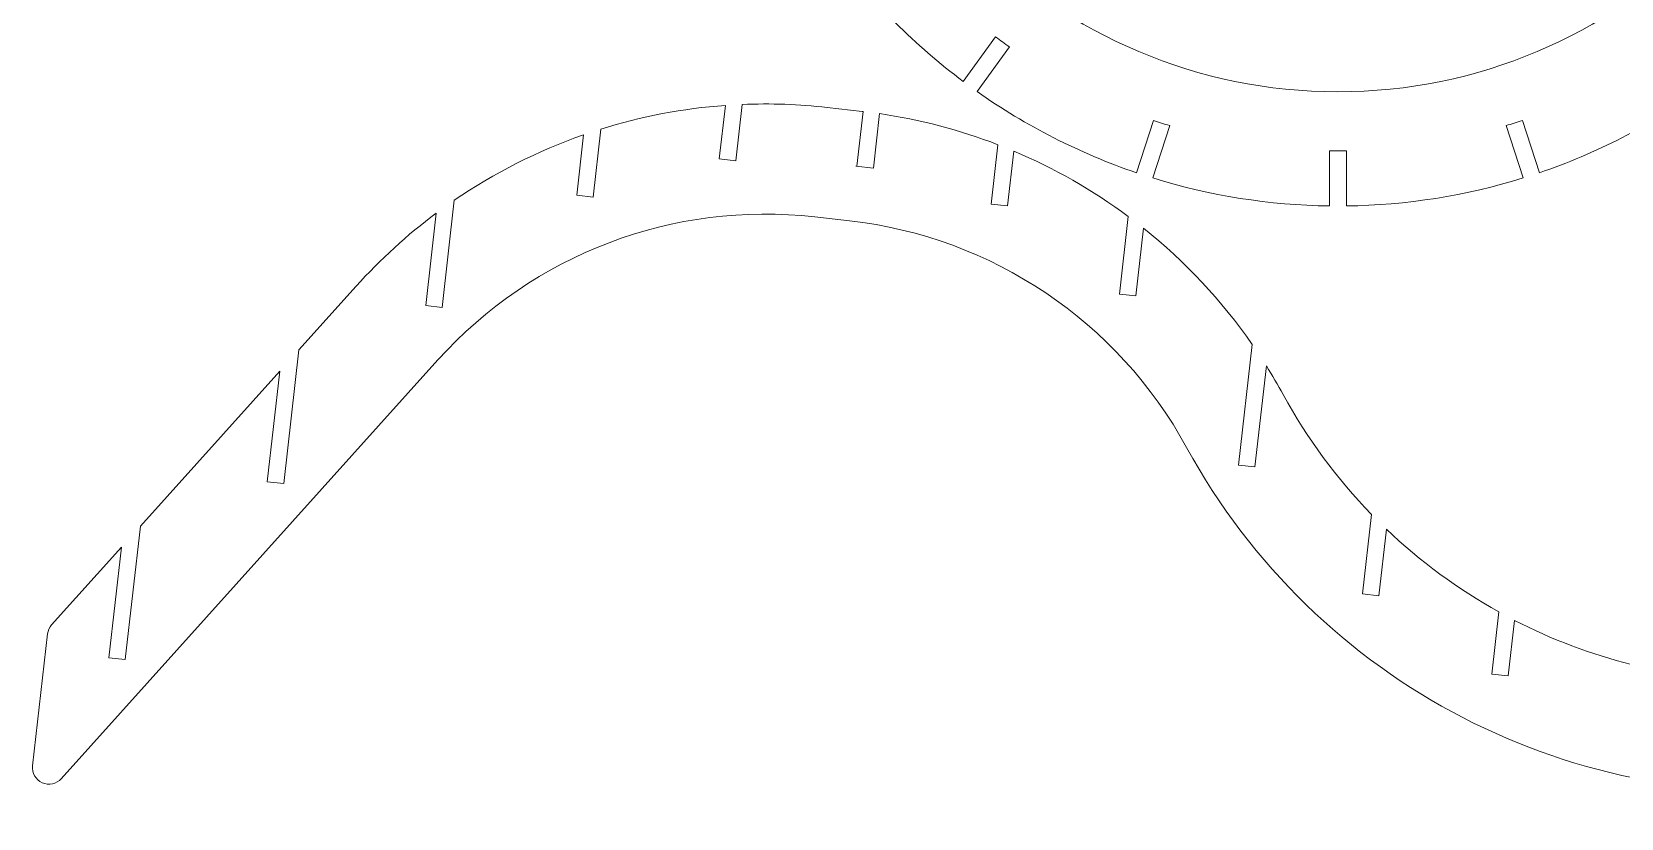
# Model space of a CAD drawing. Header units: millimetres. Extents: x -5830 to -1938, y -580 to 2011.
# Drawn here: x -4083.5 to -3794.7, y -580 to -437.1 of the extents above; entities that cross this region are included whole.
import ezdxf

# ---------------------------------------------------------------- set-up
doc = ezdxf.new("R2010")
doc.units = ezdxf.units.MM
doc.header["$MEASUREMENT"] = 0
doc.layers.add('layer 1', color=7, linetype='Continuous')

msp = doc.modelspace()

# ---------------------------------------------------------------- linework, layer by layer
at = {"layer": 'layer 1', "lineweight": 9}
for points, knots in [([(-3753.249, -355.0864), (-3753.249, -303.7618), (-3794.8558, -262.155), (-3846.1805, -262.1549), (-3846.1805, -262.1549), (-3897.5051, -262.1549), (-3939.112, -303.7615), (-3939.1122, -355.0862), (-3939.1122, -355.0862), (-3939.1123, -406.4108), (-3897.5056, -448.0178), (-3846.181, -448.018), (-3846.181, -448.018), (-3794.8563, -448.0182), (-3753.2493, -406.4115), (-3753.249, -355.0869)], [0, 0, 0, 0, 0.2, 0.2, 0.2, 0.2, 0.4, 0.4, 0.4, 0.4, 0.6, 0.6, 0.6, 0.6, 1, 1, 1, 1]), ([(-3873.6811, -512.5985), (-3850.2269, -555.5479), (-3803.0424, -579.9528), (-3754.4368, -574.2743), (-3754.4368, -574.2743), (-3705.8313, -568.5958), (-3665.5431, -533.9715), (-3652.621, -486.7723)], [0, 0, 0, 0, 0.33333333, 0.33333333, 0.33333333, 0.33333333, 1, 1, 1, 1]), ([(-3873.6811, -512.5985), (-3850.2269, -555.5479), (-3803.0424, -579.9528), (-3754.4368, -574.2743), (-3754.4368, -574.2743), (-3705.8313, -568.5958), (-3665.5431, -533.9715), (-3652.621, -486.7723)], [0, 0, 0, 0, 0.33333333, 0.33333333, 0.33333333, 0.33333333, 1, 1, 1, 1]), ([(-4083.3423, -570.4306), (-4083.4891, -571.7266), (-4082.7816, -572.969), (-4081.5921, -573.5041), (-4081.5921, -573.5041), (-4080.4026, -574.0392), (-4079.0037, -573.7444), (-4078.1313, -572.7748)], [0, 0, 0, 0, 0.33333333, 0.33333333, 0.33333333, 0.33333333, 1, 1, 1, 1]), ([(-4083.3423, -570.4306), (-4083.4891, -571.7266), (-4082.7816, -572.969), (-4081.5921, -573.5041), (-4081.5921, -573.5041), (-4080.4026, -574.0392), (-4079.0037, -573.7444), (-4078.1313, -572.7748)], [0, 0, 0, 0, 0.33333333, 0.33333333, 0.33333333, 0.33333333, 1, 1, 1, 1])]:
    msp.add_open_spline(points, degree=3, knots=knots, dxfattribs=at)
for points in [[(-3937.2304, -423.1539), (-3930.7099, -431.8759), (-3922.9701, -439.6157), (-3914.248, -446.1362)], [(-3908.3696, -438.0452), (-3908.3696, -438.0452), (-3914.248, -446.1362), (-3914.248, -446.1362)], [(-3908.3696, -438.0452), (-3907.5427, -438.665), (-3906.7067, -439.2725), (-3905.8616, -439.8673)], [(-3905.8616, -439.8673), (-3905.8616, -439.8673), (-3911.7401, -447.9583), (-3911.7401, -447.9583)], [(-3957.474, -450.4873), (-3965.1574, -451.0459), (-3972.7505, -452.4905), (-3980.1022, -454.7923)], [(-3957.474, -450.4873), (-3965.1574, -451.0459), (-3972.7505, -452.4905), (-3980.1022, -454.7923)], [(-3958.5756, -460.2143), (-3958.5756, -460.2143), (-3957.474, -450.4873), (-3957.474, -450.4873)], [(-3958.5756, -460.2143), (-3958.5756, -460.2143), (-3957.474, -450.4873), (-3957.474, -450.4873)], [(-3955.5947, -460.5519), (-3955.5947, -460.5519), (-3954.4351, -450.3129), (-3954.4351, -450.3129)], [(-3955.5947, -460.5519), (-3955.5947, -460.5519), (-3954.4351, -450.3129), (-3954.4351, -450.3129)], [(-3938.9697, -450.8593), (-3944.103, -450.2779), (-3949.2736, -450.0952), (-3954.4351, -450.3129)], [(-3938.9697, -450.8593), (-3944.103, -450.2779), (-3949.2736, -450.0952), (-3954.4351, -450.3129)], [(-3911.7401, -447.9583), (-3902.8435, -454.2385), (-3893.0907, -459.2078), (-3882.7806, -462.7139)], [(-3809.5805, -462.7139), (-3799.2705, -459.2078), (-3789.5177, -454.2385), (-3780.6211, -447.9583)], [(-3932.6409, -451.576), (-3932.6409, -451.576), (-3938.9697, -450.8593), (-3938.9697, -450.8593)], [(-3932.6409, -451.576), (-3932.6409, -451.576), (-3938.9697, -450.8593), (-3938.9697, -450.8593)], [(-3933.5654, -461.5353), (-3933.5654, -461.5353), (-3932.4401, -451.599), (-3932.4401, -451.599)], [(-3933.5654, -461.5353), (-3933.5654, -461.5353), (-3932.4401, -451.599), (-3932.4401, -451.599)], [(-3932.4401, -451.599), (-3932.507, -451.5913), (-3932.5739, -451.5836), (-3932.6409, -451.576)], [(-3932.6409, -451.576), (-3932.6409, -451.576), (-3932.4401, -451.5988), (-3932.4401, -451.5988)], [(-3932.4401, -451.599), (-3932.507, -451.5913), (-3932.5739, -451.5836), (-3932.6409, -451.576)], [(-3932.6409, -451.576), (-3932.6409, -451.576), (-3932.4401, -451.5988), (-3932.4401, -451.5988)], [(-3930.5845, -461.8729), (-3930.5845, -461.8729), (-3929.4649, -451.9873), (-3929.4649, -451.9873)], [(-3930.5845, -461.8729), (-3930.5845, -461.8729), (-3929.4649, -451.9873), (-3929.4649, -451.9873)], [(-3907.9621, -457.6194), (-3914.8982, -454.9488), (-3922.1103, -453.0598), (-3929.4649, -451.9873)], [(-3907.9621, -457.6194), (-3914.8982, -454.9488), (-3922.1103, -453.0598), (-3929.4649, -451.9873)], [(-3879.6902, -453.2024), (-3879.6902, -453.2024), (-3882.7806, -462.7139), (-3882.7806, -462.7139)], [(-3879.6902, -453.2024), (-3878.7122, -453.5364), (-3877.7294, -453.8557), (-3876.7419, -454.1603)], [(-3815.6193, -454.1603), (-3814.6318, -453.8557), (-3813.6489, -453.5364), (-3812.671, -453.2024)], [(-3812.671, -453.2024), (-3812.671, -453.2024), (-3809.5805, -462.7139), (-3809.5805, -462.7139)], [(-3983.2391, -455.8317), (-3991.5575, -458.7412), (-3999.4548, -462.7376), (-4006.7258, -467.717)], [(-3983.2391, -455.8317), (-3991.5575, -458.7412), (-3999.4548, -462.7376), (-4006.7258, -467.717)], [(-3984.482, -466.8062), (-3984.482, -466.8062), (-3983.2391, -455.8317), (-3983.2391, -455.8317)], [(-3984.482, -466.8062), (-3984.482, -466.8062), (-3983.2391, -455.8317), (-3983.2391, -455.8317)], [(-3981.501, -467.1438), (-3981.501, -467.1438), (-3980.1022, -454.7923), (-3980.1022, -454.7923)], [(-3981.501, -467.1438), (-3981.501, -467.1438), (-3980.1022, -454.7923), (-3980.1022, -454.7923)], [(-3876.7419, -454.1603), (-3876.7419, -454.1603), (-3879.8324, -463.6719), (-3879.8324, -463.6719)], [(-3815.6193, -454.1603), (-3815.6193, -454.1603), (-3812.5288, -463.6719), (-3812.5288, -463.6719)], [(-3909.1826, -468.396), (-3909.1826, -468.396), (-3907.9621, -457.6194), (-3907.9621, -457.6194)], [(-3909.1826, -468.396), (-3909.1826, -468.396), (-3907.9621, -457.6194), (-3907.9621, -457.6194)], [(-3906.2016, -468.7336), (-3906.2016, -468.7336), (-3905.0747, -458.783), (-3905.0747, -458.783)], [(-3906.2016, -468.7336), (-3906.2016, -468.7336), (-3905.0747, -458.783), (-3905.0747, -458.783)], [(-3884.2785, -470.6539), (-3890.7101, -465.8783), (-3897.6922, -461.8928), (-3905.0747, -458.783)], [(-3884.2785, -470.6539), (-3890.7101, -465.8783), (-3897.6922, -461.8928), (-3905.0747, -458.783)], [(-3847.7306, -458.7553), (-3846.6973, -458.7707), (-3845.6639, -458.7707), (-3844.6306, -458.7553)], [(-3847.7306, -458.7553), (-3847.7306, -458.7553), (-3847.7306, -468.7563), (-3847.7306, -468.7563)], [(-3844.6306, -458.7553), (-3844.6306, -458.7553), (-3844.6306, -468.7563), (-3844.6306, -468.7563)], [(-3955.5947, -460.5519), (-3955.5947, -460.5519), (-3958.5756, -460.2143), (-3958.5756, -460.2143)], [(-3955.5947, -460.5519), (-3955.5947, -460.5519), (-3958.5756, -460.2143), (-3958.5756, -460.2143)], [(-3933.7662, -461.5125), (-3933.7662, -461.5125), (-3930.5845, -461.8729), (-3930.5845, -461.8729)], [(-3933.7662, -461.5125), (-3933.7662, -461.5125), (-3930.5845, -461.8729), (-3930.5845, -461.8729)], [(-3879.8324, -463.6719), (-3869.4305, -466.8955), (-3858.6195, -468.6078), (-3847.7306, -468.7563)], [(-3844.6306, -468.7563), (-3833.7417, -468.6078), (-3822.9306, -466.8955), (-3812.5288, -463.6719)], [(-3941.2204, -470.7323), (-3966.9014, -467.8238), (-3992.4055, -477.5013), (-4009.6928, -496.7139)], [(-3941.2204, -470.7323), (-3966.9014, -467.8238), (-3992.4055, -477.5013), (-4009.6928, -496.7139)], [(-4008.93, -487.1804), (-4008.93, -487.1804), (-4006.7258, -467.717), (-4006.7258, -467.717)], [(-4008.93, -487.1804), (-4008.93, -487.1804), (-4006.7258, -467.717), (-4006.7258, -467.717)], [(-3981.501, -467.1438), (-3981.501, -467.1438), (-3984.482, -466.8062), (-3984.482, -466.8062)], [(-3981.501, -467.1438), (-3981.501, -467.1438), (-3984.482, -466.8062), (-3984.482, -466.8062)], [(-4010.0109, -470.0655), (-4015.2855, -473.9997), (-4020.1589, -478.4449), (-4024.5602, -483.3364)], [(-4010.0109, -470.0655), (-4015.2855, -473.9997), (-4020.1589, -478.4449), (-4024.5602, -483.3364)], [(-4011.911, -486.8428), (-4011.911, -486.8428), (-4010.0109, -470.0655), (-4010.0109, -470.0655)], [(-4011.911, -486.8428), (-4011.911, -486.8428), (-4010.0109, -470.0655), (-4010.0109, -470.0655)], [(-3909.1826, -468.396), (-3909.1826, -468.396), (-3906.2016, -468.7336), (-3906.2016, -468.7336)], [(-3909.1826, -468.396), (-3909.1826, -468.396), (-3906.2016, -468.7336), (-3906.2016, -468.7336)], [(-3885.8762, -484.7617), (-3885.8762, -484.7617), (-3884.2785, -470.6539), (-3884.2785, -470.6539)], [(-3885.8762, -484.7617), (-3885.8762, -484.7617), (-3884.2785, -470.6539), (-3884.2785, -470.6539)], [(-3934.8915, -471.449), (-3934.8915, -471.449), (-3941.2204, -470.7323), (-3941.2204, -470.7323)], [(-3934.8915, -471.449), (-3934.8915, -471.449), (-3941.2204, -470.7323), (-3941.2204, -470.7323)], [(-3873.6811, -512.5985), (-3886.1673, -489.7336), (-3909.005, -474.3807), (-3934.8915, -471.449)], [(-3873.6811, -512.5985), (-3886.1673, -489.7336), (-3909.005, -474.3807), (-3934.8915, -471.449)], [(-3882.8953, -485.0993), (-3882.8953, -485.0993), (-3881.5015, -472.7925), (-3881.5015, -472.7925)], [(-3882.8953, -485.0993), (-3882.8953, -485.0993), (-3881.5015, -472.7925), (-3881.5015, -472.7925)], [(-3861.7522, -493.9082), (-3867.2777, -485.9501), (-3873.9303, -478.8372), (-3881.5015, -472.7925)], [(-3861.7522, -493.9082), (-3867.2777, -485.9501), (-3873.9303, -478.8372), (-3881.5015, -472.7925)], [(-4034.9639, -494.8989), (-4034.9639, -494.8989), (-4024.5602, -483.3364), (-4024.5602, -483.3364)], [(-4034.9639, -494.8989), (-4034.9639, -494.8989), (-4024.5602, -483.3364), (-4024.5602, -483.3364)], [(-3885.8762, -484.7617), (-3885.8762, -484.7617), (-3882.8953, -485.0993), (-3882.8953, -485.0993)], [(-3885.8762, -484.7617), (-3885.8762, -484.7617), (-3882.8953, -485.0993), (-3882.8953, -485.0993)], [(-4008.93, -487.1804), (-4008.93, -487.1804), (-4011.911, -486.8428), (-4011.911, -486.8428)], [(-4008.93, -487.1804), (-4008.93, -487.1804), (-4011.911, -486.8428), (-4011.911, -486.8428)], [(-4037.7125, -519.1686), (-4037.7125, -519.1686), (-4034.9639, -494.8989), (-4034.9639, -494.8989)], [(-4037.7125, -519.1686), (-4037.7125, -519.1686), (-4034.9639, -494.8989), (-4034.9639, -494.8989)], [(-3864.2317, -515.8017), (-3864.2317, -515.8017), (-3861.7522, -493.9082), (-3861.7522, -493.9082)], [(-3864.2317, -515.8017), (-3864.2317, -515.8017), (-3861.7522, -493.9082), (-3861.7522, -493.9082)], [(-4078.1313, -572.7748), (-4078.1313, -572.7748), (-4009.6928, -496.7139), (-4009.6928, -496.7139)], [(-4078.1313, -572.7748), (-4078.1313, -572.7748), (-4009.6928, -496.7139), (-4009.6928, -496.7139)], [(-4063.7464, -526.887), (-4063.7464, -526.887), (-4038.4178, -498.7374), (-4038.4178, -498.7374)], [(-4063.7464, -526.887), (-4063.7464, -526.887), (-4038.4178, -498.7374), (-4038.4178, -498.7374)], [(-4040.6935, -518.831), (-4040.6935, -518.831), (-4038.4178, -498.7374), (-4038.4178, -498.7374)], [(-4040.6935, -518.831), (-4040.6935, -518.831), (-4038.4178, -498.7374), (-4038.4178, -498.7374)], [(-3861.2508, -516.1393), (-3861.2508, -516.1393), (-3859.1751, -497.8117), (-3859.1751, -497.8117)], [(-3861.2508, -516.1393), (-3861.2508, -516.1393), (-3859.1751, -497.8117), (-3859.1751, -497.8117)], [(-3856.1278, -503.0129), (-3857.0911, -501.2489), (-3858.1073, -499.5144), (-3859.1751, -497.8117)], [(-3856.1278, -503.0129), (-3857.0911, -501.2489), (-3858.1073, -499.5144), (-3859.1751, -497.8117)], [(-3856.1278, -503.0129), (-3851.79, -510.9564), (-3846.3938, -518.2743), (-3840.0871, -524.766)], [(-3856.1278, -503.0129), (-3851.79, -510.9564), (-3846.3938, -518.2743), (-3840.0871, -524.766)], [(-3864.2317, -515.8017), (-3864.2317, -515.8017), (-3861.2508, -516.1393), (-3861.2508, -516.1393)], [(-3864.2317, -515.8017), (-3864.2317, -515.8017), (-3861.2508, -516.1393), (-3861.2508, -516.1393)], [(-4037.7125, -519.1686), (-4037.7125, -519.1686), (-4040.6935, -518.831), (-4040.6935, -518.831)], [(-4037.7125, -519.1686), (-4037.7125, -519.1686), (-4040.6935, -518.831), (-4040.6935, -518.831)], [(-3841.7252, -539.2303), (-3841.7252, -539.2303), (-3840.0871, -524.766), (-3840.0871, -524.766)], [(-3841.7252, -539.2303), (-3841.7252, -539.2303), (-3840.0871, -524.766), (-3840.0871, -524.766)], [(-4066.495, -551.1567), (-4066.495, -551.1567), (-4063.7464, -526.887), (-4063.7464, -526.887)], [(-4066.495, -551.1567), (-4066.495, -551.1567), (-4063.7464, -526.887), (-4063.7464, -526.887)], [(-3838.7443, -539.5679), (-3838.7443, -539.5679), (-3837.3725, -527.4554), (-3837.3725, -527.4554)], [(-3838.7443, -539.5679), (-3838.7443, -539.5679), (-3837.3725, -527.4554), (-3837.3725, -527.4554)], [(-3837.3725, -527.4554), (-3831.2264, -533.3163), (-3824.3586, -538.3703), (-3816.9352, -542.4955)], [(-3837.3725, -527.4554), (-3831.2264, -533.3163), (-3824.3586, -538.3703), (-3816.9352, -542.4955)], [(-4079.8798, -544.8172), (-4079.8798, -544.8172), (-4067.2003, -530.7256), (-4067.2003, -530.7256)], [(-4079.8798, -544.8172), (-4079.8798, -544.8172), (-4067.2003, -530.7256), (-4067.2003, -530.7256)], [(-4069.476, -550.8191), (-4069.476, -550.8191), (-4067.2003, -530.7256), (-4067.2003, -530.7256)], [(-4069.476, -550.8191), (-4069.476, -550.8191), (-4067.2003, -530.7256), (-4067.2003, -530.7256)], [(-3841.7252, -539.2303), (-3841.7252, -539.2303), (-3838.7443, -539.5679), (-3838.7443, -539.5679)], [(-3841.7252, -539.2303), (-3841.7252, -539.2303), (-3838.7443, -539.5679), (-3838.7443, -539.5679)], [(-3818.2134, -553.7824), (-3818.2134, -553.7824), (-3816.9352, -542.4955), (-3816.9352, -542.4955)], [(-3818.2134, -553.7824), (-3818.2134, -553.7824), (-3816.9352, -542.4955), (-3816.9352, -542.4955)], [(-4079.8798, -544.8172), (-4080.2978, -545.2818), (-4080.5603, -545.8653), (-4080.6306, -546.4862)], [(-4079.8798, -544.8172), (-4080.2978, -545.2818), (-4080.5603, -545.8653), (-4080.6306, -546.4862)], [(-3815.2325, -554.12), (-3815.2325, -554.12), (-3814.0884, -544.0178), (-3814.0884, -544.0178)], [(-3815.2325, -554.12), (-3815.2325, -554.12), (-3814.0884, -544.0178), (-3814.0884, -544.0178)], [(-3814.0884, -544.0178), (-3807.3383, -547.4885), (-3800.215, -550.1795), (-3792.8561, -552.0386)], [(-3814.0884, -544.0178), (-3807.3383, -547.4885), (-3800.215, -550.1795), (-3792.8561, -552.0386)], [(-4080.6306, -546.4862), (-4080.6306, -546.4862), (-4083.3423, -570.4306), (-4083.3423, -570.4306)], [(-4080.6306, -546.4862), (-4080.6306, -546.4862), (-4083.3423, -570.4306), (-4083.3423, -570.4306)], [(-4066.495, -551.1567), (-4066.495, -551.1567), (-4069.476, -550.8191), (-4069.476, -550.8191)], [(-4066.495, -551.1567), (-4066.495, -551.1567), (-4069.476, -550.8191), (-4069.476, -550.8191)], [(-3818.2134, -553.7824), (-3818.2134, -553.7824), (-3815.2325, -554.12), (-3815.2325, -554.12)], [(-3818.2134, -553.7824), (-3818.2134, -553.7824), (-3815.2325, -554.12), (-3815.2325, -554.12)]]:
    msp.add_open_spline(points, degree=3, dxfattribs=at)

doc.saveas('drawing.dxf')
